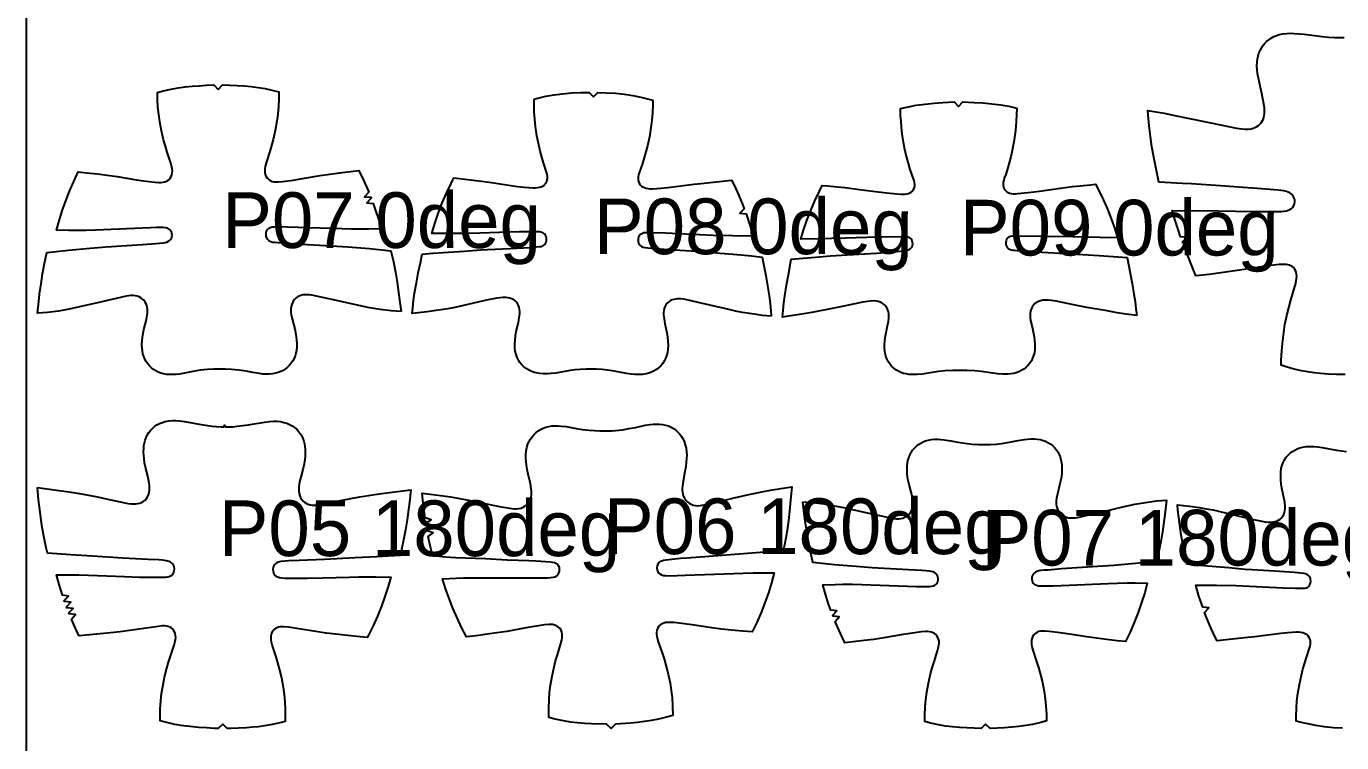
# Model space of a CAD drawing. Header units: millimetres. Extents: x 0 to 2016, y 0 to 4064.
# Drawn here: x 0 to 591, y 1748 to 2070 of the extents above; entities that cross this region are included whole.
import ezdxf

# ---------------------------------------------------------------- set-up
doc = ezdxf.new("R2010")
doc.units = ezdxf.units.MM
for name, color, linetype in [('ANNOTATION', 3, 'Continuous'), ('LEATHER', 1, 'Continuous'), ('PIECES', 5, 'Continuous')]:
    doc.layers.add(name, color=color, linetype=linetype)

msp = doc.modelspace()

# ---------------------------------------------------------------- linework, layer by layer
at = {"layer": 'LEATHER'}
msp.add_lwpolyline([(0, 0), (2000, 0), (2000, 4000), (0, 4000)], close=True, dxfattribs=at)
at = {"layer": 'PIECES'}
for points in [[(592.27, 1913.46), (588.43, 1913.54), (584.86, 1913.72), (581.3, 1913.99), (578.44, 1914.28), (575.59, 1914.65), (572.76, 1915.13), (569.46, 1915.88), (566.21, 1916.81), (563.51, 1917.74), (563.57, 1919.74), (563.85, 1924.29), (564.28, 1928.82), (564.72, 1932.41), (565.29, 1935.98), (566.14, 1940.08), (567.14, 1944.15), (567.88, 1946.87), (569.46, 1952.07), (570.14, 1954.59), (570.36, 1955.63), (570.51, 1956.68), (570.55, 1957.73), (570.48, 1958.6), (570.31, 1959.45), (570.01, 1960.26), (569.56, 1960.99), (569.06, 1961.54), (568.49, 1961.99), (567.84, 1962.35), (567.15, 1962.62), (565.95, 1962.88), (564.72, 1962.97), (562.72, 1962.89), (557.71, 1962.3), (554.7, 1961.88), (545.97, 1960.54), (531.24, 1958.52), (525.24, 1957.83), (520.32, 1970.27), (522.21, 1972.33), (519.42, 1972.6), (519.25, 1973.07), (521.17, 1975.1), (518.4, 1975.42), (517.3, 1978.62), (515.86, 1983.12), (514.66, 1987.23), (535.35, 1987.01), (550.93, 1986.78), (562.43, 1986.77), (563.63, 1986.81), (564.83, 1986.92), (566, 1987.13), (566.77, 1987.35), (567.49, 1987.67), (568.16, 1988.1), (568.77, 1988.72), (569.23, 1989.45), (569.51, 1990.25), (569.64, 1991.1), (569.64, 1991.77), (569.54, 1992.44), (569.33, 1993.08), (569.02, 1993.68), (568.61, 1994.21), (568.12, 1994.68), (567.44, 1995.14), (566.7, 1995.49), (565.92, 1995.76), (564.7, 1996.06), (563.45, 1996.25), (562.2, 1996.38), (552.98, 1997.15), (546.53, 1997.62), (536.3, 1998.23), (523.25, 1999.17), (519.25, 1999.42), (508.69, 1999.94), (508.18, 2002.19), (507.24, 2006.7), (506.37, 2011.21), (505.56, 2015.8), (504.86, 2020.4), (504.27, 2025.27), (503.83, 2030.16), (503.71, 2032.21), (503.71, 2032.21), (510.96, 2030.91), (515.85, 2029.97), (537.14, 2025.51), (543.58, 2024.23), (545.88, 2023.9), (547.29, 2023.79), (548.69, 2023.81), (550.08, 2023.99), (550.96, 2024.21), (551.8, 2024.51), (552.59, 2024.9), (553.34, 2025.37), (554.01, 2025.94), (554.6, 2026.6), (555.1, 2027.36), (555.49, 2028.17), (555.78, 2029.03), (555.97, 2029.92), (556.08, 2030.83), (556.13, 2031.75), (556.06, 2033.37), (555.85, 2034.99), (555.56, 2036.59), (554.86, 2039.77), (553.47, 2045.88), (552.96, 2048.83), (552.77, 2050.56), (552.7, 2052.3), (552.78, 2054.03), (552.95, 2055.33), (553.23, 2056.6), (553.61, 2057.85), (554.1, 2059.06), (554.69, 2060.19), (555.38, 2061.26), (556.16, 2062.25), (557.04, 2063.16), (558.01, 2063.98), (559.1, 2064.72), (560.26, 2065.35), (561.47, 2065.86), (562.73, 2066.25), (564.39, 2066.6), (566.06, 2066.8), (567.76, 2066.86), (569.46, 2066.82), (571.67, 2066.67), (573.88, 2066.43), (581.98, 2065.42), (584.77, 2065.16), (587.56, 2064.98), (590.55, 2064.92), (591.91, 2064.95)], [(591.16, 1754.53), (587.02, 1754.79), (582.9, 1755.21), (579.2, 1755.77), (575.53, 1756.48), (571.93, 1757.34), (570.26, 1757.81), (570.25, 1759.86), (570.4, 1763.6), (570.66, 1766.89), (571.05, 1770.16), (571.75, 1774.27), (572.64, 1778.35), (573.36, 1781.1), (574.9, 1786.34), (576.36, 1790.54), (576.61, 1791.41), (576.77, 1792.29), (576.81, 1793.19), (576.73, 1793.96), (576.52, 1794.7), (576.2, 1795.39), (575.74, 1796.01), (575.23, 1796.5), (574.64, 1796.88), (574, 1797.18), (573.32, 1797.4), (572.37, 1797.58), (571.41, 1797.67), (570.45, 1797.69), (568.46, 1797.62), (566.48, 1797.47), (563.43, 1797.15), (551.69, 1795.65), (547.17, 1795.12), (534.82, 1793.79), (533.54, 1796.38), (531.58, 1800.72), (529.77, 1805.12), (529.21, 1806.63), (531.12, 1808.67), (528.34, 1808.98), (526.66, 1813.97), (525.22, 1818.9), (530.93, 1818.92), (534.5, 1818.88), (543.15, 1818.63), (564.49, 1817.61), (569.99, 1817.44), (573.6, 1817.47), (574.28, 1817.55), (574.93, 1817.72), (575.5, 1818.01), (576, 1818.43), (576.33, 1818.89), (576.58, 1819.41), (576.74, 1819.96), (576.83, 1820.64), (576.81, 1821.32), (576.68, 1821.99), (576.43, 1822.57), (576.07, 1823.07), (575.22, 1823.68), (574.52, 1823.92), (573.78, 1824.06), (569.62, 1824.51), (560.59, 1825.13), (550.48, 1825.69), (547.39, 1825.9), (540.02, 1826.61), (530.55, 1827.39), (525.91, 1827.83), (521.16, 1828.35), (520.36, 1832.18), (519.5, 1836.65), (518.7, 1841.25), (517.99, 1845.86), (517.58, 1849.19), (517.23, 1852.53), (517.03, 1854.99), (517.03, 1854.99), (521.03, 1854.56), (523.69, 1854.21), (526.8, 1853.75), (529.89, 1853.22), (533, 1852.63), (536.1, 1851.96), (550.38, 1848.58), (554.94, 1847.59), (556.31, 1847.35), (557.68, 1847.19), (559.07, 1847.17), (559.93, 1847.24), (560.78, 1847.4), (561.6, 1847.66), (562.37, 1848.01), (563.09, 1848.49), (563.76, 1849.12), (564.32, 1849.85), (564.75, 1850.66), (565.07, 1851.53), (565.27, 1852.43), (565.36, 1853.35), (565.37, 1854.28), (565.19, 1856.14), (564.82, 1858.24), (563.94, 1862.4), (563.63, 1864.31), (563.43, 1866.23), (563.37, 1868.16), (563.44, 1869.7), (563.64, 1871.23), (564.01, 1872.73), (564.47, 1873.99), (565.07, 1875.18), (565.81, 1876.3), (566.67, 1877.32), (567.59, 1878.18), (568.59, 1878.92), (569.67, 1879.56), (570.8, 1880.09), (571.99, 1880.51), (573.21, 1880.83), (574.87, 1881.1), (576.54, 1881.21), (578.22, 1881.18), (579.89, 1881.05), (581.97, 1880.76), (588.37, 1879.57), (590.66, 1879.19), (592.96, 1878.92)]]:
    msp.add_lwpolyline(points, dxfattribs=at)
for points in [[(168.28, 1941.78), (163.82, 1942.11), (158.88, 1942.7), (154.08, 1943.5), (149.31, 1944.47), (139.35, 1946.72), (128.29, 1949.13), (127.25, 1949.29), (126.21, 1949.37), (125.16, 1949.36), (124.25, 1949.25), (123.36, 1949.04), (122.51, 1948.72), (121.72, 1948.3), (120.99, 1947.76), (120.4, 1947.17), (119.9, 1946.5), (119.49, 1945.78), (119.18, 1945), (118.94, 1944.12), (118.82, 1943.22), (118.79, 1942.31), (118.84, 1941.4), (118.95, 1940.49), (119.37, 1938.48), (120.57, 1934.04), (121.1, 1931.55), (121.4, 1929.3), (121.5, 1927.04), (121.45, 1925.74), (121.31, 1924.45), (121.07, 1923.18), (120.72, 1921.93), (120.25, 1920.77), (119.67, 1919.65), (118.98, 1918.61), (118.19, 1917.64), (117.29, 1916.76), (116.35, 1916.01), (115.34, 1915.37), (114.27, 1914.82), (113.15, 1914.38), (111.99, 1914.05), (110.57, 1913.79), (109.13, 1913.67), (107.68, 1913.66), (106.23, 1913.74), (104.79, 1913.9), (101.76, 1914.4), (98.74, 1914.96), (95.47, 1915.49), (92.18, 1915.84), (89.44, 1915.99), (84.08, 1915.96), (81.33, 1915.79), (78.05, 1915.4), (74.78, 1914.85), (71.77, 1914.26), (68.75, 1913.74), (67.3, 1913.56), (65.86, 1913.46), (64.41, 1913.46), (62.97, 1913.57), (61.55, 1913.81), (60.39, 1914.14), (59.26, 1914.57), (58.19, 1915.1), (57.17, 1915.74), (56.22, 1916.48), (55.31, 1917.35), (54.51, 1918.31), (53.81, 1919.35), (53.22, 1920.45), (52.75, 1921.62), (52.38, 1922.86), (52.12, 1924.13), (51.97, 1925.42), (51.92, 1926.71), (51.99, 1928.98), (52.28, 1931.23), (52.78, 1933.72), (53.93, 1938.18), (54.34, 1940.18), (54.44, 1941.1), (54.48, 1942.01), (54.44, 1942.92), (54.31, 1943.82), (54.07, 1944.7), (53.75, 1945.47), (53.33, 1946.19), (52.83, 1946.85), (52.23, 1947.44), (51.5, 1947.97), (50.7, 1948.39), (49.85, 1948.7), (48.96, 1948.9), (48.05, 1949), (47, 1949), (45.95, 1948.91), (44.91, 1948.74), (33.89, 1946.22), (23.95, 1943.89), (19.18, 1942.87), (14.39, 1942.03), (9.46, 1941.39), (5, 1941.02), (5.56, 1946.32), (5.97, 1949.64), (6.6, 1954.24), (7.34, 1958.83), (8.19, 1963.35), (9.29, 1968.38), (18.92, 1969.44), (28.64, 1970.33), (35.92, 1970.89), (52.15, 1971.94), (58.11, 1972.42), (59.84, 1972.53), (61.56, 1972.7), (62.36, 1972.83), (63.13, 1973.05), (63.85, 1973.38), (64.38, 1973.77), (64.82, 1974.24), (65.16, 1974.8), (65.36, 1975.41), (65.45, 1976.05), (65.42, 1976.7), (65.3, 1977.28), (65.09, 1977.84), (64.77, 1978.34), (64.37, 1978.74), (63.9, 1979.04), (63.39, 1979.26), (62.46, 1979.47), (61.51, 1979.55), (58.43, 1979.57), (55.72, 1979.48), (31.14, 1978.42), (26.88, 1978.29), (22.63, 1978.22), (19.1, 1978.22), (13.57, 1978.34), (14.75, 1982.6), (16.14, 1987.08), (17.69, 1991.5), (19.42, 1995.94), (21.3, 2000.32), (23.3, 2004.55), (27.05, 2004.19), (31.96, 2003.64), (36.36, 2003.09), (40.75, 2002.47), (49.51, 2001.06), (52.67, 2000.61), (57.69, 1999.98), (59.56, 1999.84), (60.48, 1999.83), (61.39, 1999.9), (62.28, 2000.09), (62.97, 2000.36), (63.6, 2000.73), (64.17, 2001.19), (64.65, 2001.74), (65.1, 2002.49), (65.41, 2003.3), (65.58, 2004.15), (65.62, 2005.03), (65.55, 2005.89), (65.39, 2006.76), (64.92, 2008.46), (63.27, 2013.45), (62.44, 2016.16), (61.68, 2018.9), (60.71, 2022.96), (59.93, 2027.06), (59.47, 2030.32), (59.14, 2033.6), (58.92, 2037.33), (58.88, 2040.26), (61.46, 2040.98), (65.06, 2041.81), (68.18, 2042.35), (71.32, 2042.77), (74.48, 2043.08), (77.64, 2043.31), (80.81, 2043.49), (84.16, 2043.63), (86.17, 2041.64), (88.16, 2043.65), (94.69, 2043.39), (97.85, 2043.19), (101.01, 2042.91), (104.15, 2042.52), (107.28, 2042), (110.89, 2041.21), (113.47, 2040.51), (113.46, 2037.59), (113.28, 2033.85), (112.98, 2030.57), (112.55, 2027.3), (111.81, 2023.2), (110.88, 2019.13), (110.15, 2016.38), (109.33, 2013.66), (107.73, 2008.66), (107.28, 2006.95), (107.13, 2006.09), (107.07, 2005.22), (107.11, 2004.35), (107.29, 2003.49), (107.61, 2002.69), (108.06, 2001.95), (108.55, 2001.4), (109.12, 2000.94), (109.76, 2000.58), (110.45, 2000.31), (111.34, 2000.13), (112.25, 2000.07), (113.17, 2000.09), (115.04, 2000.24), (120.06, 2000.92), (123.21, 2001.41), (131.95, 2002.9), (136.34, 2003.56), (140.73, 2004.15), (145.64, 2004.74), (149.39, 2005.14), (151.42, 2000.92), (153.35, 1996.57), (153.77, 1995.52), (151.91, 1993.43), (154.69, 1993.19), (154.88, 1992.73), (152.97, 1990.69), (155.75, 1990.39), (156.71, 1987.73), (158.14, 1983.27), (159.36, 1979.02), (153.83, 1978.85), (150.3, 1978.81), (146.05, 1978.84), (141.79, 1978.94), (117.2, 1979.77), (114.49, 1979.83), (111.41, 1979.78), (110.46, 1979.7), (109.54, 1979.48), (109.02, 1979.25), (108.56, 1978.94), (108.16, 1978.54), (107.85, 1978.04), (107.64, 1977.48), (107.53, 1976.89), (107.51, 1976.24), (107.6, 1975.61), (107.81, 1975), (108.15, 1974.45), (108.6, 1973.97), (109.13, 1973.59), (109.85, 1973.26), (110.63, 1973.06), (111.42, 1972.93), (113.15, 1972.78), (114.88, 1972.68), (120.85, 1972.26), (137.08, 1971.36), (144.37, 1970.87), (154.1, 1970.07), (163.73, 1969.1), (164.88, 1964.08), (165.78, 1959.57), (166.55, 1954.99), (167.23, 1950.4), (167.67, 1947.07), (168.28, 1941.78)], [(334.56, 1939.67), (330.56, 1940.1), (327.9, 1940.45), (324.79, 1940.91), (321.7, 1941.44), (318.58, 1942.04), (315.48, 1942.7), (301.21, 1946.08), (296.65, 1947.07), (295.28, 1947.31), (293.9, 1947.47), (292.52, 1947.5), (291.66, 1947.42), (290.81, 1947.26), (289.99, 1947.01), (289.21, 1946.65), (288.5, 1946.17), (287.83, 1945.54), (287.27, 1944.81), (286.83, 1944), (286.51, 1943.13), (286.31, 1942.23), (286.22, 1941.31), (286.22, 1940.38), (286.4, 1938.52), (286.77, 1936.43), (287.64, 1932.26), (287.95, 1930.35), (288.15, 1928.43), (288.22, 1926.51), (288.15, 1924.96), (287.94, 1923.43), (287.58, 1921.93), (287.11, 1920.67), (286.51, 1919.48), (285.78, 1918.36), (284.92, 1917.34), (284, 1916.48), (282.99, 1915.74), (281.92, 1915.1), (280.78, 1914.58), (279.6, 1914.15), (278.37, 1913.83), (276.72, 1913.57), (275.05, 1913.46), (273.37, 1913.48), (271.7, 1913.62), (269.62, 1913.9), (263.22, 1915.1), (260.93, 1915.47), (258.63, 1915.74), (256.07, 1915.88), (253.72, 1915.85), (251.37, 1915.91), (248.81, 1915.82), (246.5, 1915.59), (244.21, 1915.25), (237.79, 1914.16), (235.71, 1913.91), (234.03, 1913.8), (232.35, 1913.8), (230.69, 1913.94), (229.04, 1914.23), (227.82, 1914.57), (226.64, 1915.02), (225.51, 1915.56), (224.45, 1916.22), (223.46, 1916.98), (222.55, 1917.85), (221.71, 1918.89), (220.99, 1920.01), (220.41, 1921.22), (219.97, 1922.48), (219.62, 1923.99), (219.45, 1925.52), (219.4, 1927.07), (219.49, 1928.99), (219.73, 1930.91), (220.07, 1932.81), (221.01, 1936.96), (221.41, 1939.05), (221.62, 1940.91), (221.63, 1941.84), (221.56, 1942.76), (221.37, 1943.66), (221.07, 1944.54), (220.65, 1945.36), (220.1, 1946.09), (219.44, 1946.74), (218.73, 1947.22), (217.96, 1947.59), (217.15, 1947.86), (216.3, 1948.03), (215.44, 1948.12), (214.06, 1948.12), (212.68, 1947.98), (211.31, 1947.76), (206.73, 1946.85), (192.4, 1943.7), (189.29, 1943.09), (186.17, 1942.54), (183.07, 1942.06), (179.96, 1941.65), (177.29, 1941.35), (173.28, 1940.99), (173.52, 1943.44), (173.92, 1946.77), (174.39, 1950.09), (175.17, 1954.7), (176.05, 1959.28), (176.98, 1963.73), (177.84, 1967.56), (182.6, 1967.99), (187.24, 1968.36), (196.73, 1968.99), (204.11, 1969.58), (207.2, 1969.74), (217.32, 1970.13), (226.36, 1970.61), (230.53, 1970.99), (231.27, 1971.11), (231.98, 1971.35), (232.83, 1971.94), (233.2, 1972.44), (233.46, 1973.01), (233.6, 1973.68), (233.63, 1974.36), (233.55, 1975.04), (233.4, 1975.59), (233.17, 1976.12), (232.83, 1976.58), (232.35, 1977.01), (231.78, 1977.31), (231.13, 1977.49), (230.46, 1977.58), (226.85, 1977.67), (221.35, 1977.59), (203.68, 1977.01), (195.67, 1976.84), (187.77, 1976.83), (182.06, 1976.94), (183.58, 1981.84), (185.13, 1986.27), (186.83, 1990.64), (188.71, 1995.01), (190.75, 1999.32), (192.07, 2001.88), (204.4, 2000.35), (208.9, 1999.76), (220.61, 1998.06), (223.66, 1997.69), (225.64, 1997.51), (227.62, 1997.41), (228.59, 1997.41), (229.55, 1997.48), (230.5, 1997.65), (231.18, 1997.86), (231.83, 1998.15), (232.42, 1998.52), (232.95, 1999), (233.41, 1999.61), (233.75, 2000.3), (233.96, 2001.03), (234.06, 2001.8), (234.03, 2002.7), (233.89, 2003.59), (233.65, 2004.46), (232.26, 2008.69), (230.8, 2013.95), (230.14, 2016.71), (229.31, 2020.8), (228.68, 2024.93), (228.34, 2028.21), (228.13, 2031.49), (228.04, 2035.24), (228.09, 2037.28), (229.77, 2037.73), (233.37, 2038.53), (237.06, 2039.18), (240.77, 2039.68), (244.89, 2040.04), (249.03, 2040.22), (252.73, 2040.24), (254.72, 2038.23), (256.73, 2040.21), (260.43, 2040.13), (264.57, 2039.88), (268.69, 2039.45), (272.39, 2038.9), (276.06, 2038.18), (279.65, 2037.32), (281.33, 2036.85), (281.34, 2034.8), (281.19, 2031.06), (280.93, 2027.78), (280.53, 2024.51), (279.84, 2020.39), (278.94, 2016.32), (278.23, 2013.57), (276.69, 2008.33), (275.23, 2004.12), (274.98, 2003.25), (274.82, 2002.37), (274.77, 2001.47), (274.86, 2000.7), (275.06, 1999.96), (275.39, 1999.27), (275.84, 1998.65), (276.36, 1998.17), (276.95, 1997.78), (277.59, 1997.48), (278.27, 1997.26), (279.22, 1997.08), (280.17, 1996.99), (281.14, 1996.98), (283.13, 1997.04), (285.11, 1997.19), (288.16, 1997.51), (299.89, 1999.01), (304.41, 1999.54), (316.77, 2000.87), (318.04, 1998.28), (320.01, 1993.94), (321.82, 1989.54), (322.38, 1988.03), (320.47, 1985.99), (323.25, 1985.69), (324.93, 1980.69), (326.37, 1975.77), (320.66, 1975.75), (317.09, 1975.79), (308.44, 1976.03), (287.09, 1977.06), (281.6, 1977.22), (277.98, 1977.19), (277.31, 1977.12), (276.66, 1976.94), (276.08, 1976.65), (275.59, 1976.23), (275.25, 1975.77), (275.01, 1975.26), (274.85, 1974.7), (274.76, 1974.02), (274.77, 1973.34), (274.91, 1972.68), (275.15, 1972.1), (275.52, 1971.59), (276.36, 1970.99), (277.07, 1970.74), (277.8, 1970.6), (281.96, 1970.15), (291, 1969.54), (301.11, 1968.98), (304.2, 1968.76), (311.56, 1968.06), (321.04, 1967.27), (325.67, 1966.83), (330.43, 1966.32), (331.23, 1962.48), (332.08, 1958.01), (332.89, 1953.41), (333.59, 1948.8), (334.01, 1945.47), (334.36, 1942.14), (334.56, 1939.67)], [(498.71, 1940), (493.93, 1940.68), (489.93, 1941.3), (485.42, 1942.06), (476.34, 1943.7), (471.78, 1944.57), (462.57, 1946.42), (460.43, 1946.77), (459.13, 1946.92), (457.83, 1946.97), (456.52, 1946.88), (455.56, 1946.69), (454.64, 1946.38), (453.77, 1945.95), (452.98, 1945.38), (452.3, 1944.66), (451.75, 1943.84), (451.33, 1942.95), (451.05, 1942.02), (450.89, 1941.07), (450.83, 1940.1), (450.87, 1939.13), (451.05, 1937.72), (451.67, 1934.95), (452.6, 1930.42), (452.83, 1928.9), (452.98, 1927.36), (453.01, 1925.82), (452.92, 1924.54), (452.72, 1923.28), (452.4, 1922.05), (451.95, 1920.85), (451.37, 1919.69), (450.67, 1918.61), (449.86, 1917.61), (448.94, 1916.71), (447.93, 1915.93), (446.85, 1915.26), (445.71, 1914.71), (444.51, 1914.28), (443.31, 1913.98), (442.1, 1913.79), (440.87, 1913.68), (439.64, 1913.65), (438.4, 1913.69), (436.18, 1913.87), (428.88, 1914.9), (425.97, 1915.22), (422.46, 1915.39), (416.04, 1915.36), (412.53, 1915.15), (409.63, 1914.81), (402.33, 1913.71), (400.12, 1913.5), (398.88, 1913.46), (397.64, 1913.47), (396.42, 1913.57), (395.2, 1913.75), (394, 1914.04), (392.8, 1914.46), (391.65, 1915), (390.56, 1915.66), (389.55, 1916.43), (388.62, 1917.32), (387.8, 1918.31), (387.09, 1919.38), (386.5, 1920.53), (386.04, 1921.73), (385.71, 1922.96), (385.5, 1924.22), (385.39, 1925.5), (385.41, 1927.04), (385.54, 1928.57), (385.76, 1930.1), (386.65, 1934.64), (387.24, 1937.42), (387.41, 1938.82), (387.43, 1939.8), (387.37, 1940.76), (387.2, 1941.71), (386.91, 1942.64), (386.48, 1943.53), (385.92, 1944.34), (385.23, 1945.05), (384.44, 1945.62), (383.57, 1946.04), (382.64, 1946.34), (381.67, 1946.52), (380.37, 1946.6), (379.07, 1946.54), (377.77, 1946.38), (375.63, 1946), (366.44, 1944.07), (361.89, 1943.15), (352.83, 1941.42), (348.32, 1940.62), (344.33, 1939.96), (339.56, 1939.24), (339.86, 1942.27), (340.25, 1945.6), (340.7, 1948.93), (341.44, 1953.62), (342.26, 1958.3), (343.56, 1965.32), (356.23, 1966.42), (361.12, 1966.78), (368.65, 1967.22), (381.86, 1968.07), (390.74, 1968.74), (394.24, 1969.11), (394.97, 1969.22), (395.68, 1969.38), (396.36, 1969.63), (396.94, 1969.96), (397.44, 1970.4), (397.81, 1970.94), (398.02, 1971.56), (398.08, 1972.22), (398.01, 1972.89), (397.89, 1973.46), (397.68, 1974), (397.35, 1974.47), (396.92, 1974.85), (396.42, 1975.12), (395.87, 1975.3), (395.02, 1975.43), (394.16, 1975.45), (382.35, 1975.23), (367.97, 1974.84), (355.63, 1974.45), (347.8, 1974.3), (349.06, 1978.37), (350.6, 1982.79), (352.3, 1987.17), (354.17, 1991.55), (356.19, 1995.86), (357.48, 1998.4), (359.78, 1998.24), (364.35, 1997.84), (367.8, 1997.49), (374.25, 1996.71), (382.64, 1995.58), (387.85, 1995.01), (392.57, 1994.57), (393.53, 1994.53), (394.49, 1994.55), (395.45, 1994.66), (396.15, 1994.84), (396.81, 1995.1), (397.42, 1995.46), (397.96, 1995.93), (398.36, 1996.44), (398.66, 1997.01), (398.86, 1997.63), (398.98, 1998.27), (399, 1998.93), (398.91, 1999.8), (398.72, 2000.65), (398.44, 2001.48), (397.8, 2003.13), (396.95, 2005.67), (395.45, 2011.06), (394.76, 2013.89), (393.99, 2017.8), (393.41, 2021.74), (393.09, 2024.52), (392.84, 2027.31), (392.67, 2029.86), (392.57, 2033.01), (396.14, 2033.84), (399.69, 2034.51), (403.69, 2035.06), (407.7, 2035.46), (411.65, 2035.75), (416.67, 2036.01), (418.68, 2034.02), (420.67, 2036.03), (425.69, 2035.82), (429.65, 2035.57), (433.67, 2035.21), (437.66, 2034.69), (441.23, 2034.06), (444.8, 2033.26), (444.73, 2030.11), (444.59, 2027.56), (444.36, 2024.77), (444.06, 2021.99), (443.52, 2018.04), (442.8, 2014.12), (442.13, 2011.29), (440.69, 2005.88), (439.85, 2003.33), (439.23, 2001.68), (438.97, 2000.84), (438.77, 1999.99), (438.7, 1999.12), (438.73, 1998.46), (438.85, 1997.82), (439.06, 1997.21), (439.36, 1996.64), (439.77, 1996.13), (440.31, 1995.67), (440.92, 1995.31), (441.59, 1995.06), (442.29, 1994.89), (443.25, 1994.78), (444.21, 1994.78), (445.17, 1994.83), (449.88, 1995.31), (455.09, 1995.93), (463.47, 1997.14), (469.91, 1997.97), (473.36, 1998.36), (477.92, 1998.8), (480.22, 1998.98), (481.54, 1996.46), (483.6, 1992.17), (485.51, 1987.8), (487.25, 1983.45), (488.83, 1979.04), (490.13, 1974.98), (482.3, 1975.05), (469.96, 1975.33), (455.57, 1975.58), (443.76, 1975.69), (442.9, 1975.66), (442.05, 1975.52), (441.51, 1975.33), (441, 1975.06), (440.58, 1974.68), (440.26, 1974.2), (440.06, 1973.66), (439.93, 1973.09), (439.88, 1972.42), (439.94, 1971.76), (440.15, 1971.14), (440.53, 1970.6), (441.03, 1970.17), (441.61, 1969.85), (442.3, 1969.6), (443.01, 1969.45), (443.74, 1969.35), (447.25, 1969.01), (456.14, 1968.43), (469.35, 1967.7), (476.88, 1967.34), (481.78, 1967.02), (494.46, 1966.05), (495.82, 1959.04), (496.68, 1954.36), (497.47, 1949.68), (497.95, 1946.36), (498.37, 1943.03), (498.71, 1940)], [(5, 1862.68), (14.54, 1861.46), (19.25, 1860.78), (23.94, 1860.03), (27.93, 1859.3), (31.9, 1858.51), (35.87, 1857.68), (44.19, 1855.83), (45.57, 1855.57), (46.97, 1855.39), (48.37, 1855.33), (49.25, 1855.37), (50.12, 1855.49), (50.97, 1855.71), (51.78, 1856.02), (52.54, 1856.45), (53.31, 1857.06), (53.96, 1857.79), (54.49, 1858.61), (54.9, 1859.5), (55.2, 1860.49), (55.36, 1861.5), (55.4, 1862.53), (55.36, 1863.57), (55.23, 1864.61), (55.05, 1865.64), (54.55, 1867.87), (53.53, 1871.95), (53.15, 1873.83), (52.86, 1875.73), (52.72, 1877.27), (52.66, 1878.82), (52.71, 1880.37), (52.84, 1881.6), (53.05, 1882.83), (53.37, 1884.03), (53.79, 1885.19), (54.34, 1886.33), (54.99, 1887.39), (55.76, 1888.39), (56.62, 1889.29), (57.58, 1890.11), (58.68, 1890.86), (59.86, 1891.48), (61.1, 1891.98), (62.39, 1892.35), (63.98, 1892.65), (65.59, 1892.79), (67.22, 1892.79), (68.84, 1892.69), (71.09, 1892.4), (78.49, 1891.09), (83.41, 1890.33), (85.38, 1890.1), (87.58, 1889.98), (88.64, 1889.99), (89.04, 1890.79), (89.44, 1889.98), (90.49, 1889.96), (92.69, 1890.05), (94.67, 1890.26), (99.59, 1890.95), (107.01, 1892.17), (109.27, 1892.43), (110.89, 1892.52), (112.51, 1892.49), (114.12, 1892.33), (115.71, 1892.01), (116.99, 1891.62), (118.23, 1891.11), (119.4, 1890.47), (120.5, 1889.71), (121.44, 1888.88), (122.29, 1887.96), (123.04, 1886.96), (123.69, 1885.89), (124.22, 1884.75), (124.63, 1883.58), (124.93, 1882.37), (125.13, 1881.15), (125.24, 1879.91), (125.27, 1878.36), (125.19, 1876.81), (125.03, 1875.27), (124.72, 1873.38), (124.31, 1871.5), (123.24, 1867.43), (122.71, 1865.22), (122.52, 1864.18), (122.38, 1863.14), (122.32, 1862.11), (122.35, 1861.08), (122.5, 1860.06), (122.78, 1859.07), (123.18, 1858.17), (123.7, 1857.35), (124.35, 1856.61), (125.1, 1855.99), (125.86, 1855.55), (126.66, 1855.23), (127.51, 1855), (128.38, 1854.87), (129.26, 1854.81), (130.66, 1854.86), (132.06, 1855.02), (133.44, 1855.26), (141.79, 1857.01), (145.77, 1857.79), (149.75, 1858.53), (153.74, 1859.2), (158.45, 1859.9), (163.17, 1860.52), (172.72, 1861.62), (172.13, 1856.19), (171.71, 1852.86), (171.06, 1848.26), (170.31, 1843.68), (169.44, 1839.16), (168.46, 1834.67), (167.86, 1832.25), (157.35, 1831.58), (147.64, 1831.07), (133.99, 1830.41), (122.6, 1829.95), (117.83, 1829.8), (116.09, 1829.7), (114.37, 1829.48), (113.14, 1829.19), (112.57, 1828.95), (112.05, 1828.62), (111.57, 1828.14), (111.2, 1827.58), (110.94, 1826.94), (110.77, 1825.96), (110.83, 1824.97), (110.96, 1824.41), (111.17, 1823.89), (111.48, 1823.41), (112.06, 1822.9), (112.76, 1822.54), (113.64, 1822.29), (114.54, 1822.15), (116.14, 1822.06), (123.2, 1821.98), (126.35, 1822), (133.13, 1822.14), (145.16, 1822.52), (149.37, 1822.62), (153.57, 1822.67), (156.93, 1822.65), (163.66, 1822.5), (162.47, 1818.26), (161.04, 1813.8), (159.46, 1809.38), (157.69, 1804.96), (155.76, 1800.6), (153.68, 1796.31), (153.13, 1795.27), (148.38, 1795.74), (139.08, 1796.77), (134.68, 1797.35), (117.71, 1799.97), (115.73, 1800.17), (114.87, 1800.18), (114.02, 1800.12), (113.19, 1799.96), (112.51, 1799.7), (111.87, 1799.35), (111.3, 1798.9), (110.8, 1798.36), (110.34, 1797.63), (110.02, 1796.83), (109.84, 1795.98), (109.79, 1795.1), (109.85, 1794.24), (109.99, 1793.37), (110.44, 1791.66), (112.05, 1786.66), (112.88, 1783.94), (113.62, 1781.2), (114.57, 1777.14), (115.33, 1773.04), (115.78, 1769.77), (116.09, 1766.49), (116.29, 1762.76), (116.32, 1759.01), (116.27, 1757.6), (113.27, 1756.79), (109.66, 1756.02), (106.99, 1755.58), (104.31, 1755.25), (101.62, 1754.99), (98.93, 1754.79), (95.37, 1754.58), (91.8, 1754.44), (90.18, 1754.42), (88.19, 1756.43), (86.18, 1754.44), (84.55, 1754.49), (80.99, 1754.67), (77.43, 1754.92), (74.74, 1755.16), (72.05, 1755.45), (69.38, 1755.82), (66.72, 1756.29), (63.11, 1757.11), (60.12, 1757.95), (60.09, 1759.37), (60.17, 1763.11), (60.42, 1766.85), (60.77, 1770.12), (61.26, 1773.38), (62.07, 1777.47), (63.08, 1781.52), (63.86, 1784.26), (64.72, 1786.96), (66.39, 1791.94), (66.86, 1793.64), (67.02, 1794.51), (67.09, 1795.38), (67.04, 1796.25), (66.87, 1797.1), (66.56, 1797.91), (66.11, 1798.65), (65.62, 1799.19), (65.06, 1799.65), (64.42, 1800.01), (63.74, 1800.27), (62.91, 1800.45), (62.06, 1800.52), (61.21, 1800.51), (59.23, 1800.34), (42.22, 1797.93), (37.82, 1797.41), (28.5, 1796.49), (23.75, 1796.09), (23.21, 1797.14), (21.18, 1801.45), (20.27, 1803.6), (22.08, 1805.73), (19.29, 1805.9), (19.11, 1806.37), (20.99, 1808.43), (18.21, 1808.7), (18.03, 1809.17), (19.95, 1811.2), (17.17, 1811.52), (17.01, 1811.99), (18.97, 1813.98), (16.2, 1814.35), (14.7, 1819.2), (13.57, 1823.45), (20.3, 1823.52), (23.65, 1823.49), (27.86, 1823.39), (44.08, 1822.71), (50.86, 1822.48), (54.01, 1822.42), (61.08, 1822.41), (62.67, 1822.48), (63.58, 1822.61), (64.46, 1822.85), (65.16, 1823.2), (65.75, 1823.7), (66.06, 1824.17), (66.28, 1824.7), (66.42, 1825.25), (66.49, 1826.24), (66.34, 1827.22), (66.09, 1827.86), (65.72, 1828.43), (65.25, 1828.92), (64.73, 1829.26), (64.16, 1829.5), (62.94, 1829.8), (61.22, 1830.04), (59.48, 1830.17), (54.72, 1830.38), (43.33, 1830.98), (29.69, 1831.81), (19.99, 1832.45), (9.49, 1833.26), (8.92, 1835.68), (7.99, 1840.18), (7.18, 1844.71), (6.49, 1849.31), (5.9, 1853.91), (5.52, 1857.24), (5, 1862.68)], [(264.57, 1756.45), (262.6, 1754.42), (260.57, 1756.38), (253.8, 1756.58), (250.63, 1756.75), (247.48, 1757), (244.33, 1757.35), (241.2, 1757.84), (237.58, 1758.59), (234.66, 1759.36), (234.61, 1763.6), (234.76, 1767.34), (235.02, 1770.62), (235.42, 1773.89), (236.12, 1778), (237.01, 1782.08), (237.71, 1784.83), (238.5, 1787.56), (240.05, 1792.58), (240.47, 1794.29), (240.61, 1795.16), (240.67, 1796.03), (240.62, 1796.9), (240.45, 1797.76), (240.14, 1798.58), (239.69, 1799.32), (239.19, 1799.87), (238.61, 1800.33), (237.96, 1800.69), (237.26, 1800.95), (236.41, 1801.13), (235.54, 1801.2), (234.67, 1801.19), (232.72, 1801.01), (224.5, 1799.66), (215.77, 1798.09), (211.39, 1797.39), (207, 1796.76), (202.1, 1796.12), (197.72, 1795.61), (195.52, 1799.82), (193.47, 1804.11), (191.58, 1808.49), (189.87, 1812.85), (188.31, 1817.28), (186.92, 1821.74), (192.99, 1822.03), (196.33, 1822.12), (200.8, 1822.19), (209.33, 1822.19), (226.9, 1822.09), (234.05, 1822.17), (235.62, 1822.25), (236.59, 1822.38), (237.52, 1822.67), (238.21, 1823.07), (238.79, 1823.62), (239.2, 1824.32), (239.45, 1825.1), (239.52, 1825.94), (239.39, 1826.77), (239.02, 1827.57), (238.44, 1828.23), (237.87, 1828.6), (237.24, 1828.86), (236.35, 1829.08), (235.44, 1829.19), (228.8, 1829.63), (225.91, 1829.77), (215.92, 1830.1), (206.24, 1830.61), (192.82, 1831.18), (188.23, 1831.49), (182.4, 1832.02), (181.2, 1837.22), (180.5, 1840.75), (182.73, 1842.43), (180.05, 1843.21), (179.96, 1843.7), (182.22, 1845.36), (179.54, 1846.17), (179.47, 1846.66), (181.76, 1848.26), (179.1, 1849.13), (178.4, 1854.23), (177.72, 1860.13), (182.64, 1859.62), (187.21, 1859.01), (190.51, 1858.49), (197.08, 1857.3), (203.71, 1856.05), (212.55, 1854.16), (218.09, 1853.31), (219.14, 1853.18), (220.19, 1853.14), (221.24, 1853.24), (222.2, 1853.48), (223.11, 1853.87), (223.95, 1854.39), (224.72, 1855.02), (225.46, 1855.83), (226.07, 1856.74), (226.51, 1857.73), (226.74, 1858.59), (226.87, 1859.47), (226.9, 1860.37), (226.86, 1861.26), (226.77, 1862.16), (226.39, 1864.36), (225.41, 1868.66), (224.98, 1870.79), (224.63, 1872.94), (224.45, 1874.46), (224.36, 1875.99), (224.37, 1877.52), (224.51, 1879.14), (224.82, 1880.73), (225.3, 1882.29), (225.8, 1883.43), (226.41, 1884.51), (227.12, 1885.53), (227.92, 1886.48), (228.82, 1887.34), (229.85, 1888.14), (230.96, 1888.83), (232.14, 1889.4), (233.37, 1889.85), (234.72, 1890.18), (236.09, 1890.38), (237.48, 1890.47), (238.88, 1890.45), (240.27, 1890.36), (242.49, 1890.08), (246.89, 1889.31), (249.85, 1888.83), (252.83, 1888.46), (257.57, 1888.15), (262.97, 1888.24), (267.69, 1888.72), (270.66, 1889.19), (273.6, 1889.77), (277.97, 1890.7), (280.18, 1891.05), (281.57, 1891.2), (282.97, 1891.26), (284.36, 1891.23), (285.74, 1891.07), (287.1, 1890.79), (288.35, 1890.39), (289.54, 1889.86), (290.67, 1889.21), (291.73, 1888.44), (292.66, 1887.61), (293.5, 1886.69), (294.24, 1885.7), (294.88, 1884.63), (295.42, 1883.51), (295.96, 1881.98), (296.32, 1880.39), (296.52, 1878.78), (296.59, 1877.25), (296.55, 1875.72), (296.42, 1874.19), (296.15, 1872.03), (295.79, 1869.88), (294.96, 1865.55), (294.66, 1863.34), (294.6, 1862.45), (294.59, 1861.55), (294.65, 1860.66), (294.81, 1859.78), (295.07, 1858.93), (295.55, 1857.95), (296.19, 1857.06), (296.96, 1856.28), (297.75, 1855.68), (298.61, 1855.19), (299.53, 1854.83), (300.49, 1854.62), (301.54, 1854.56), (302.59, 1854.64), (306.92, 1855.41), (309.15, 1855.85), (317.92, 1858.04), (324.5, 1859.52), (331.03, 1860.94), (334.3, 1861.58), (338.85, 1862.35), (343.75, 1863.03), (343.28, 1857.11), (342.95, 1853.77), (342.43, 1849.16), (341.81, 1844.56), (341.07, 1840.01), (340.06, 1834.78), (334.25, 1834.04), (329.67, 1833.57), (316.28, 1832.53), (306.62, 1831.68), (296.65, 1831), (293.76, 1830.76), (287.15, 1830.09), (286.24, 1829.95), (285.36, 1829.7), (284.74, 1829.42), (284.18, 1829.02), (283.62, 1828.35), (283.28, 1827.54), (283.18, 1826.71), (283.28, 1825.87), (283.55, 1825.1), (283.99, 1824.41), (284.59, 1823.88), (285.29, 1823.5), (286.23, 1823.25), (287.21, 1823.15), (288.78, 1823.12), (295.93, 1823.29), (313.48, 1824.01), (322, 1824.31), (326.48, 1824.4), (329.82, 1824.41), (335.9, 1824.34), (334.66, 1819.83), (333.26, 1815.36), (331.7, 1810.93), (329.96, 1806.5), (328.06, 1802.13), (326.01, 1797.85), (321.62, 1798.2), (316.7, 1798.67), (312.29, 1799.15), (307.89, 1799.69), (299.11, 1800.96), (290.84, 1802.02), (288.89, 1802.14), (288.02, 1802.12), (287.16, 1802.02), (286.32, 1801.81), (285.62, 1801.52), (284.99, 1801.14), (284.42, 1800.66), (283.94, 1800.09), (283.52, 1799.33), (283.24, 1798.51), (283.1, 1797.64), (283.08, 1796.77), (283.17, 1795.9), (283.33, 1795.04), (283.82, 1793.34), (285.54, 1788.38), (286.42, 1785.68), (287.22, 1782.96), (288.26, 1778.91), (289.1, 1774.83), (289.61, 1771.57), (289.99, 1768.3), (290.26, 1764.57), (290.36, 1760.33), (287.47, 1759.46), (283.88, 1758.58), (280.77, 1757.99), (277.64, 1757.53), (274.49, 1757.17), (271.33, 1756.89), (264.57, 1756.45)], [(348.75, 1856.29), (353.21, 1855.96), (358.15, 1855.37), (362.95, 1854.57), (367.72, 1853.6), (377.68, 1851.36), (388.73, 1848.94), (389.77, 1848.78), (390.82, 1848.7), (391.87, 1848.71), (392.78, 1848.82), (393.67, 1849.03), (394.52, 1849.35), (395.31, 1849.77), (396.04, 1850.31), (396.63, 1850.91), (397.13, 1851.57), (397.54, 1852.3), (397.85, 1853.07), (398.08, 1853.95), (398.21, 1854.85), (398.24, 1855.76), (398.19, 1856.67), (398.08, 1857.58), (397.65, 1859.59), (396.46, 1864.03), (395.93, 1866.52), (395.63, 1868.77), (395.53, 1871.03), (395.58, 1872.33), (395.71, 1873.62), (395.96, 1874.89), (396.31, 1876.14), (396.78, 1877.3), (397.36, 1878.42), (398.04, 1879.46), (398.84, 1880.43), (399.73, 1881.31), (400.68, 1882.06), (401.69, 1882.71), (402.76, 1883.25), (403.88, 1883.69), (405.04, 1884.02), (406.46, 1884.28), (407.9, 1884.41), (409.35, 1884.41), (410.79, 1884.33), (412.24, 1884.17), (415.27, 1883.67), (418.29, 1883.11), (421.56, 1882.59), (424.84, 1882.23), (427.59, 1882.08), (432.95, 1882.11), (435.69, 1882.28), (438.98, 1882.67), (442.24, 1883.22), (445.26, 1883.81), (448.28, 1884.34), (449.72, 1884.51), (451.17, 1884.61), (452.62, 1884.61), (454.06, 1884.5), (455.48, 1884.26), (456.64, 1883.93), (457.77, 1883.5), (458.84, 1882.97), (459.86, 1882.34), (460.81, 1881.6), (461.72, 1880.72), (462.52, 1879.76), (463.22, 1878.72), (463.81, 1877.62), (464.28, 1876.45), (464.65, 1875.21), (464.9, 1873.94), (465.05, 1872.65), (465.11, 1871.36), (465.03, 1869.09), (464.75, 1866.84), (464.24, 1864.35), (463.1, 1859.89), (462.69, 1857.89), (462.59, 1856.97), (462.55, 1856.06), (462.59, 1855.15), (462.72, 1854.25), (462.96, 1853.38), (463.28, 1852.6), (463.69, 1851.88), (464.2, 1851.22), (464.79, 1850.64), (465.53, 1850.1), (466.33, 1849.68), (467.18, 1849.37), (468.07, 1849.17), (468.98, 1849.07), (470.03, 1849.07), (471.08, 1849.16), (472.11, 1849.33), (483.14, 1851.85), (493.08, 1854.18), (497.85, 1855.2), (502.64, 1856.04), (507.57, 1856.68), (512.03, 1857.05), (511.47, 1851.75), (511.06, 1848.43), (510.43, 1843.83), (509.69, 1839.24), (508.84, 1834.72), (507.74, 1829.69), (498.11, 1828.63), (488.39, 1827.74), (481.1, 1827.18), (464.88, 1826.13), (458.92, 1825.65), (457.19, 1825.54), (455.46, 1825.38), (454.67, 1825.24), (453.9, 1825.02), (453.18, 1824.69), (452.65, 1824.3), (452.21, 1823.83), (451.87, 1823.27), (451.66, 1822.66), (451.58, 1822.02), (451.61, 1821.38), (451.73, 1820.79), (451.94, 1820.23), (452.26, 1819.73), (452.66, 1819.34), (453.13, 1819.03), (453.64, 1818.81), (454.57, 1818.6), (455.52, 1818.52), (458.6, 1818.5), (461.31, 1818.59), (485.89, 1819.65), (490.14, 1819.78), (494.4, 1819.85), (497.93, 1819.85), (503.46, 1819.73), (502.28, 1815.47), (500.88, 1810.99), (499.34, 1806.57), (497.61, 1802.13), (495.73, 1797.75), (493.73, 1793.52), (489.98, 1793.89), (485.06, 1794.43), (480.66, 1794.98), (476.27, 1795.6), (467.52, 1797.01), (464.36, 1797.46), (459.34, 1798.09), (457.47, 1798.23), (456.55, 1798.24), (455.64, 1798.17), (454.75, 1797.98), (454.06, 1797.71), (453.43, 1797.34), (452.86, 1796.88), (452.37, 1796.33), (451.93, 1795.58), (451.62, 1794.77), (451.45, 1793.92), (451.41, 1793.05), (451.48, 1792.18), (451.64, 1791.31), (452.1, 1789.61), (453.75, 1784.62), (454.59, 1781.91), (455.35, 1779.17), (456.32, 1775.11), (457.1, 1771.01), (457.56, 1767.75), (457.89, 1764.47), (458.11, 1760.74), (458.15, 1757.82), (455.57, 1757.09), (451.96, 1756.26), (448.84, 1755.72), (445.71, 1755.3), (442.55, 1754.99), (439.39, 1754.76), (436.22, 1754.58), (432.87, 1754.44), (430.86, 1756.43), (428.87, 1754.42), (422.34, 1754.68), (419.18, 1754.88), (416.02, 1755.16), (412.88, 1755.55), (409.75, 1756.07), (406.14, 1756.86), (403.56, 1757.56), (403.57, 1760.48), (403.75, 1764.22), (404.05, 1767.5), (404.48, 1770.77), (405.22, 1774.87), (406.15, 1778.94), (406.88, 1781.69), (407.7, 1784.41), (409.3, 1789.41), (409.75, 1791.12), (409.9, 1791.98), (409.96, 1792.85), (409.91, 1793.72), (409.74, 1794.58), (409.42, 1795.38), (408.97, 1796.12), (408.48, 1796.67), (407.91, 1797.13), (407.27, 1797.49), (406.58, 1797.76), (405.69, 1797.94), (404.78, 1798), (403.86, 1797.98), (401.99, 1797.83), (396.97, 1797.15), (393.82, 1796.66), (385.07, 1795.17), (380.69, 1794.51), (376.3, 1793.92), (371.39, 1793.33), (367.64, 1792.93), (365.6, 1797.15), (363.68, 1801.51), (363.26, 1802.56), (365.12, 1804.64), (362.33, 1804.88), (362.15, 1805.34), (364.06, 1807.38), (361.28, 1807.68), (360.32, 1810.34), (358.88, 1814.8), (357.67, 1819.05), (363.2, 1819.22), (366.73, 1819.26), (370.98, 1819.23), (375.24, 1819.13), (399.82, 1818.3), (402.53, 1818.24), (405.62, 1818.29), (406.57, 1818.37), (407.49, 1818.59), (408, 1818.82), (408.47, 1819.13), (408.87, 1819.53), (409.18, 1820.03), (409.39, 1820.59), (409.5, 1821.18), (409.52, 1821.83), (409.43, 1822.46), (409.22, 1823.07), (408.88, 1823.62), (408.43, 1824.1), (407.9, 1824.48), (407.17, 1824.81), (406.4, 1825.01), (405.61, 1825.14), (403.88, 1825.3), (402.15, 1825.39), (396.18, 1825.81), (379.95, 1826.71), (372.66, 1827.2), (362.93, 1828), (353.3, 1828.97), (352.15, 1833.99), (351.25, 1838.5), (350.47, 1843.08), (349.8, 1847.67), (349.36, 1851), (348.75, 1856.29)]]:
    msp.add_lwpolyline(points, close=True, dxfattribs=at)

# ---------------------------------------------------------------- texts
at = {"layer": 'ANNOTATION'}
for s, p in [('P07 0deg', (88, 1970.39)), ('P08 0deg', (254.98, 1967.6)), ('P09 0deg', (419.32, 1967.01)), ('P05 180deg', (86.42, 1831.92)), ('P06 180deg', (259.45, 1832.81)), ('P07 180deg', (429.03, 1827.68))]:
    msp.add_text(s, height=25, dxfattribs=at).set_placement(p)

doc.saveas('drawing.dxf')
